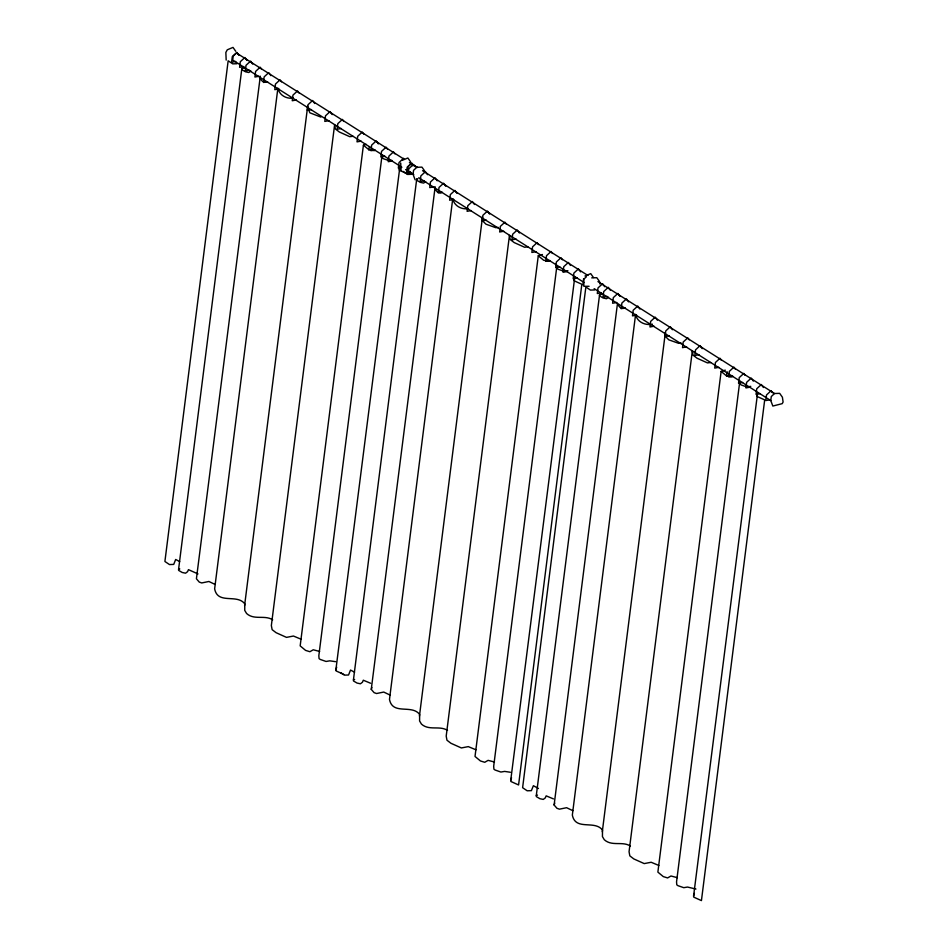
<?xml version="1.0" encoding="UTF-8"?>
<svg xmlns="http://www.w3.org/2000/svg" width="948" height="948" viewBox="0 0 948 948"><rect width="100%" height="100%" fill="white"/><g stroke="black" fill="none" stroke-linecap="round" stroke-linejoin="round"><path stroke-width="1.42" d="M245.366 67.829L241.847 68.517L178.591 569.215L178.591 570.352L182.194 572.474L185.571 573.196L187.597 571.656L188.451 569.641L197.99 573.931M241.847 68.517L241.847 69.666L245.449 71.775L248.814 72.51L250.841 70.958M417.89 178.793L416.705 179.101L353.45 679.787L353.438 680.937L357.041 683.058L360.418 683.781L362.444 682.24L363.309 680.214L370.597 683.259M416.705 179.101L416.693 180.238L420.296 182.36L423.673 183.083L425.699 181.542M603.07 294.058L599.563 294.745L536.307 795.431L536.295 796.581L539.898 798.702L543.275 799.425L545.301 797.884L546.167 795.858L553.454 798.903M599.563 294.745L599.551 295.883L603.153 298.004L606.53 298.727L608.557 297.186M293.347 98.047C286.557 99.22 279.257 95.191 277.882 88.152L214.639 588.85C217.744 604.942 236.953 593.46 244.797 603.864L244.726 610.37L246.587 613.498C254.183 620.454 264.753 614.683 272.68 619.814M468.205 208.619C461.403 209.804 454.104 205.775 452.741 198.736L389.486 699.423C392.602 715.515 411.811 704.032 419.644 714.448L419.585 720.954L421.433 724.071C429.029 731.027 439.599 725.267 447.527 730.398M652.366 324.157C645.244 325.697 637.032 322.036 635.598 314.381L572.343 815.067C575.46 831.159 594.669 819.676 602.513 830.093L602.442 836.598L604.291 839.715C611.887 846.683 622.457 840.912 630.384 846.043M260.309 76.184L196.414 578.766L199.258 582.084L201.723 582.949L208.904 581.48L215.149 584.466M244.596 605.499L307.685 106.105M366.212 144.345L363.416 145.186L300.172 645.884L305.576 650.387L309.889 651.714L313.255 649.783L319.63 651.442M368.926 149.974L369.293 147.035M343.733 674.372L336.078 670.923L335.865 669.904L399.938 166.457M415.129 179.824L413.067 174.337L413.577 170.308L416.859 167.286L421.955 167.132L424.692 171.007M389.995 695.038L383.75 692.064L376.581 693.521L374.105 692.656L371.261 689.35L435.156 186.756M419.443 716.084L482.508 216.855M542.446 254.502L538.274 255.77L475.019 756.457L480.435 760.96L484.748 762.287L488.113 760.355L494.489 762.026M573.967 279.79L574.18 280.809L581.835 284.258L518.58 784.956L510.925 781.508L510.711 780.477L574.784 277.029M582.961 284.91L583.672 279.305L586.409 276.769M572.853 810.682L566.608 807.708L559.439 809.165L556.962 808.3L554.118 804.994L617.373 304.296L620.217 307.614L624.045 308.456M602.3 831.728L665.366 332.499M725.315 370.147L721.132 371.415L657.876 872.113L663.292 876.604L667.605 877.931L670.971 875.999L677.346 877.67M726.63 376.202L727.187 371.794M756.824 395.435L757.037 396.454L764.692 399.902L701.437 900.6L693.782 897.152L693.569 896.121L757.642 392.673M770.771 400.566L771.281 396.537L774.563 393.515L779.671 393.349L782.408 397.236L783.095 402.011L782.219 403.647L772.833 406.052L770.771 400.566L594.147 288.642M335.865 669.904L336.682 667.143M510.711 780.477L511.529 777.727M693.569 896.121L694.386 893.371M371.261 689.35L371.9 687.454M554.118 804.994L554.758 803.098M403.611 158.292L399.049 162.511L398.338 168.116L401.087 167.618M417.57 167.523L411.349 163.577L408.067 166.611L407.557 170.628L413.778 174.574M402.13 160.378L407.865 157.984L410.603 161.859M584.987 276.034L590.723 273.628L593.46 277.503M374.413 150.673L368.831 149.689L363.416 145.186M549.259 261.245L543.678 260.273L538.274 255.77M732.117 376.889L726.535 375.918L721.132 371.415M178.591 569.215L179.788 568.907M353.45 679.787L354.635 679.491M536.307 795.431L537.492 795.135M235.732 61.478L231.596 62.224L232.307 56.619L236.882 52.401L238.991 55.399M243.731 66.561L239.607 67.308L240.318 61.703L244.88 57.484L247.001 60.482M249.443 70.176L245.307 70.922L246.018 65.317L250.58 61.11L252.701 64.109M259.029 76.267L254.905 77.025L255.605 71.408L260.179 67.201L261.589 69.204M267.597 81.718L263.473 82.464L264.172 76.859L268.746 72.641L270.855 75.639M278.902 88.899L274.778 89.645L275.489 84.04L280.051 79.822L281.461 81.824M296.38 99.99L292.245 100.737L292.956 95.132L297.53 90.925L298.94 92.916M311.454 109.565L307.33 110.312L308.029 104.707L312.603 100.5L314.712 103.498M328.932 120.669L324.797 121.415L325.508 115.81L330.082 111.591L332.191 114.601M341.244 128.49L337.121 129.236L337.832 123.631L342.394 119.412L343.804 121.415M361.141 141.122L357.005 141.868L357.716 136.263L362.29 132.045L363.7 134.047M375.076 149.974L370.952 150.72L371.652 145.115L376.226 140.908L378.335 143.906M384.959 156.242L380.823 157.001L381.534 151.384L386.097 147.177L387.507 149.18M392.354 160.947L388.23 161.693L388.929 156.088L393.503 151.87L394.913 153.872M410.579 172.05L406.455 172.809L407.166 167.192L411.728 162.985L413.138 164.988M412.238 173.579L408.114 174.325L408.825 168.72L413.387 164.502L414.797 166.504M424.289 180.76L420.154 181.506L420.865 175.901L425.439 171.683L427.548 174.693M433.888 186.851L429.752 187.597L430.463 181.992L435.025 177.774L437.147 180.784M442.443 192.29L438.32 193.037L439.031 187.431L443.593 183.225L445.714 186.223M453.76 199.471L449.625 200.218L450.336 194.613L454.898 190.406L457.019 193.404M471.227 210.575L467.103 211.321L467.802 205.716L472.377 201.497L474.486 204.507M486.312 220.149L482.176 220.896L482.888 215.291L487.45 211.072L489.571 214.082M503.779 231.241L499.655 231.999L500.354 226.382L504.929 222.176L506.339 224.178M516.103 239.074L511.967 239.82L512.678 234.215L517.241 229.997L519.362 232.995M535.987 251.706L531.864 252.452L532.563 246.847L537.137 242.629L538.547 244.631M549.935 260.558L545.799 261.304L546.51 255.699L551.072 251.481L552.483 253.483M559.806 266.826L555.67 267.573L556.381 261.968L560.955 257.749L562.365 259.752M567.2 271.531L563.076 272.277L563.787 266.672L568.35 262.454L570.471 265.452M577.32 277.954L573.184 278.7L573.896 273.095L578.458 268.877L580.579 271.875M601.447 292.778L597.311 293.524L598.022 287.919L602.596 283.713L604.706 286.711M607.147 296.404L603.011 297.151L603.722 291.546L608.296 287.327L610.405 290.337M616.745 302.495L612.609 303.242L613.32 297.636L617.883 293.418L620.004 296.428M625.313 307.934L621.177 308.681L621.888 303.076L626.45 298.869L628.571 301.867M636.618 315.115L632.482 315.862L633.193 310.257L637.755 306.05L639.876 309.048M654.084 326.219L649.961 326.965L650.672 321.36L655.234 317.142L657.355 320.151M669.17 335.793L665.034 336.54L665.745 330.935L670.307 326.716L672.428 329.726M686.636 346.885L682.513 347.643L683.212 342.027L687.786 337.82L689.196 339.822M698.96 354.718L694.825 355.464L695.536 349.859L700.11 345.641L702.219 348.639M718.845 367.35L714.721 368.097L715.432 362.491L719.994 358.273L721.404 360.276M732.792 376.202L728.657 376.949L729.368 371.343L733.93 367.125L735.34 369.127M742.663 382.471L738.528 383.217L739.239 377.612L743.813 373.394L745.223 375.396M750.058 387.175L745.934 387.922L746.645 382.317L751.207 378.098L753.328 381.108M760.178 393.598L756.042 394.344L756.753 388.739L761.327 384.521L763.436 387.519M769.954 399.807L765.818 400.554L766.529 394.949L771.091 390.73L772.501 392.733M391.808 160.342L389.308 160.757L383.513 158.754L382.328 157.913L382.08 155.022L318.836 655.708L319.073 658.611L320.258 659.452L326.053 661.455L329.797 660.827L335.604 661.68M567.899 270.713L564.155 271.341L558.372 269.339L557.187 268.497L556.938 265.594L493.683 766.292L493.932 769.195L495.117 770.037L500.899 772.039L504.644 771.411L510.451 772.265M750.757 386.357L747.012 386.985L741.229 384.983L740.044 384.141L739.795 381.238L676.54 881.936L676.789 884.84L677.974 885.681L683.769 887.684L687.513 887.055L695.951 889.046M353.059 136.299L349.753 136.678L339.337 131.997L335.379 128.952L334.608 124.828L271.353 625.526L272.123 629.65L276.093 632.695L286.497 637.376L293.453 636.037L301.132 639.236M527.906 246.883L524.6 247.25L514.195 242.581L510.225 239.536L509.455 235.412L446.2 736.11L446.97 740.222L450.94 743.279L461.356 747.948L468.312 746.621L475.991 749.821M710.763 362.527L707.457 362.894L697.053 358.226L693.083 355.18L692.313 351.056L629.057 851.754L629.827 855.866L633.797 858.924L644.213 863.592L651.169 862.265L658.848 865.465M498.364 227.449L495.757 227.674L485.945 224.178L483.527 221.761L482.461 217.803M681.221 343.093L678.614 343.318L668.802 339.822L666.385 337.405L665.318 333.447M236.953 63.717L232.722 63.86L228.16 60.779L164.905 561.477L169.467 564.558L173.697 564.416L175.676 559.474L179.705 561.595M411.799 174.302L407.569 174.444L403.007 171.363M594.657 289.946L590.426 290.088L585.864 287.007L522.609 787.705L527.183 790.786L531.401 790.644L533.38 785.702L538.464 788.487M591.706 277.871L596.813 277.705L599.551 281.592L599.894 283.973M266.341 82.227L262.513 81.386L259.669 78.068M441.187 192.811L437.36 191.97L434.516 188.652M589.111 286.284L583.897 286.32L583.565 278.676M320.91 117.09L309.83 112.8L307.614 107.231M406.988 173.685L399.321 170.225L399.108 169.206M597.939 281.592L774.563 393.515M422.547 170.676L587.973 275.501M404.417 159.406L236.502 53.005L233.22 56.027L232.71 60.056L401.869 167.251M409.394 162.558L416.859 167.286M418.755 177.726L584.181 282.551M405.602 169.609L413.067 174.337M354.552 672.179L350.523 670.058L348.544 675L344.325 675.142L340.901 672.831M411.349 163.577L412.866 165.734M235.744 51.287L233.007 47.4L227.283 49.806L225.849 52.46L226.181 60.091M400.708 163.032L401.04 170.676"/></g></svg>
